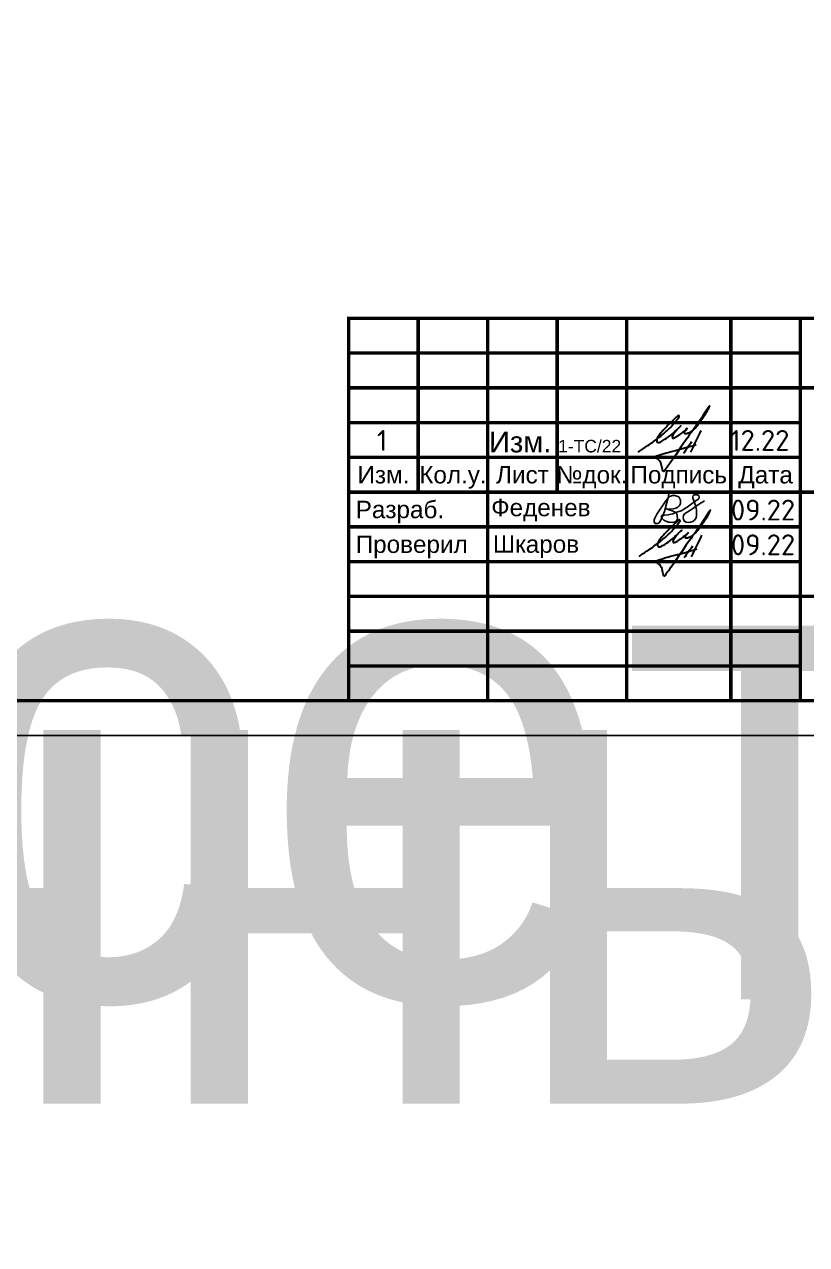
# Model space of a CAD drawing. Header units: millimetres. Extents: x 1990 to 8783, y 397 to 3825.
# Drawn here: x 3216.3 to 3328.9, y 1101.6 to 1277.1 of the extents above; entities that cross this region are included whole.
import ezdxf
from ezdxf.enums import TextEntityAlignment as Align

# ---------------------------------------------------------------- set-up
doc = ezdxf.new("R2018")
doc.units = ezdxf.units.MM
doc.layers.add('Размерный', color=4, linetype='Continuous', lineweight=30)
doc.layers.add('Размеры на чертеже', color=250, linetype='Continuous', lineweight=25)
doc.layers.add('рамка', color=7, linetype='Continuous')
doc.styles.add('-ISOCPEUR-', font='isocpeur.ttf')
doc.styles.get("Standard").update_dxf_attribs({"font": 'arial.ttf'})

# ---------------------------------------------------------------- blocks, each defined once
blk = doc.blocks.new('*U369')
blk.add_lwpolyline([(0, 123), (594, 123), (594, -297), (0, -297)], close=True)
at = {"const_width": 0.5}
blk.add_lwpolyline([(20, 118), (589, 118), (589, -292), (20, -292)], close=True, dxfattribs=at)
for points in [[(404, -292), (404, -237), (589, -237)], [(414, -237), (414, -262)], [(424, -237), (424, -292)], [(434, -237), (434, -262)], [(444, -237), (444, -292)], [(459, -237), (459, -292)], [(469, -237), (469, -292)], [(404, -242), (469, -242)], [(404, -247), (469, -247)], [(469, -247), (589, -247)], [(404, -252), (469, -252)], [(404, -257), (469, -257)], [(404, -262), (589, -262)], [(404, -267), (469, -267)], [(404, -272), (469, -272)], [(404, -277), (469, -277)], [(469, -277), (589, -277)], [(404, -282), (469, -282)], [(404, -287), (469, -287)]]:
    blk.add_lwpolyline(points, dxfattribs=at)
for s, p in [('Изм.', (409, -259.5)), ('Кол.у.', (419, -259.5)), ('Лист', (429, -259.5)), ('№док.', (439, -259.5)), ('Подпись', (451.5, -259.5)), ('Дата', (464, -259.5))]:
    blk.add_text(s, height=2.5).set_placement(p, align=Align.MIDDLE_CENTER)
for s, p in [('Разраб.', (405, -264.5)), ('Проверил', (405, -269.5))]:
    blk.add_text(s, height=2.5).set_placement(p, align=Align.MIDDLE_LEFT)
blk.add_attdef('РАЗРАБОТАЛ', text='', height=2.5).set_placement((424.5, -264.22), align=Align.MIDDLE_LEFT)
at = {"flags": 8}
for tag, height, p in [('ДАТА', 2.5, (464.07, -264.4)), ('ЛИСТ', 3, (560.39, -271.92)), ('ЛИСТОВ', 3, (577.89, -271.92))]:
    blk.add_attdef(tag, text='', height=height, dxfattribs=at).set_placement(p, align=Align.MIDDLE_CENTER)
blk.add_attdef('ПРОВЕРИЛ', (424.75, -270.73), '', height=2.5)
at = {"lineweight": 30, "flags": 104}
for tag, p in [('ТЕПЛОВЫЕ_СЕТИ', (504, -269.5)), ('ИМЯ_ЧЕРТЕЖА', (504, -284.5))]:
    blk.add_attdef(tag, text='', height=3, dxfattribs=at).set_placement(p, align=Align.MIDDLE_CENTER)
at = {"style": '-ISOCPEUR-', "flags": 8}
blk.add_attdef('ФОРМАТ', text='', height=3, dxfattribs=at).set_placement((554.97, -294.75), align=Align.MIDDLE_CENTER)
blk = doc.blocks.new('подпись')
at = {"lineweight": 30}
for points in [[(-0.82, -1.23), (-0.21, -0.8), (0.43, -0.36), (0.86, -0.08), (1.32, 0.25), (2, 0.77), (2.8, 1.4), (3.27, 1.83), (3.84, 2.36), (4.46, 3.07), (5.01, 3.73), (5.08, 3.95), (5.01, 4.03), (4.91, 4), (4.76, 3.88), (4.33, 3.49), (3.4, 2.58), (2.34, 1.43), (1.83, 0.48), (1.87, 0.23), (1.99, 0.16), (2.17, 0.16), (2.41, 0.25), (3.02, 0.6), (3.71, 1.09), (4.34, 1.62), (5.32, 2.55), (4.75, 1.98), (4.27, 1.36), (4.08, 1.05), (4.07, 0.85), (4.11, 0.78), (4.25, 0.78), (4.42, 0.84), (4.78, 1.05), (5.16, 1.3), (5.47, 1.51), (5.72, 1.73), (6.05, 1.99), (6.23, 2.18), (5.94, 1.88), (5.8, 1.63), (5.8, 1.5), (5.89, 1.44), (6.13, 1.46), (6.57, 1.6), (6.9, 1.79), (7.5, 2.39), (8.04, 3.08), (8.61, 3.92), (9.15, 4.76), (9.43, 5.33), (8, 3.26), (6.29, 0.88), (3.58, -3.07), (3.05, -3.8), (2.85, -4.05), (2.49, -2.98), (2.12, -2.39), (1.3, -1.96), (1.02, -2.03), (2.91, -1.44), (4.7, -0.96), (7.51, -0.15)], [(8.19, 1.85), (6.68, -1.27)], [(6.86, 0.23), (5.67, -1.43)]]:
    blk.add_spline(points, degree=3, dxfattribs=at)
blk = doc.blocks.new('Подпись Леха')
at = {"layer": 'рамка'}
blk.add_blockref('подпись', (2.7, 0.11), dxfattribs=at)

msp = doc.modelspace()

# ---------------------------------------------------------------- linework, layer by layer
msp.add_lwpolyline([(3309.054, 1209.505), (3308.954, 1208.984), (3308.746, 1208.126), (3308.429, 1207.045), (3307.965, 1205.885), (3307.646, 1205.414), (3307.453, 1205.315), (3307.259, 1205.29), (3307.07, 1205.315), (3306.973, 1205.426), (3306.925, 1205.61), (3306.929, 1205.818), (3307.026, 1206.08), (3307.33, 1206.639), (3308.604, 1208.553), (3309.1, 1209.127), (3309.55, 1209.321), (3309.93, 1209.313), (3310.496, 1209.15), (3310.76, 1208.678), (3310.737, 1208.29), (3310.68, 1208.027), (3310.563, 1207.843), (3310.359, 1207.658), (3310.049, 1207.503), (3309.69, 1207.401), (3309.379, 1207.343), (3309.112, 1207.353), (3308.855, 1207.362), (3308.617, 1207.474), (3308.559, 1207.491), (3308.815, 1207.381), (3309.022, 1207.291), (3309.214, 1207.223), (3309.534, 1207.132), (3309.76, 1207.025), (3309.969, 1206.926), (3310.107, 1206.83), (3310.259, 1206.56), (3310.282, 1206.31), (3310.305, 1206.062), (3310.251, 1205.818), (3310.056, 1205.599), (3309.813, 1205.49), (3309.516, 1205.459), (3309.227, 1205.474), (3308.984, 1205.487), (3308.759, 1205.591), (3308.52, 1205.701), (3308.337, 1205.786), (3308.227, 1205.888), (3308.089, 1206.017), (3308.005, 1206.228), (3308.009, 1206.419), (3308.122, 1206.482), (3308.454, 1206.516), (3308.955, 1206.568), (3309.364, 1206.653), (3309.657, 1206.714), (3309.906, 1206.824), (3310.341, 1206.98), (3310.815, 1207.142), (3311.177, 1207.313), (3311.378, 1207.455), (3311.676, 1207.666), (3312.075, 1207.948), (3312.458, 1208.219), (3312.756, 1208.43), (3313.12, 1208.688), (3313.374, 1208.868), (3313.427, 1209.112), (3313.372, 1209.315), (3313.2, 1209.425), (3312.95, 1209.44), (3312.7, 1209.409), (3312.548, 1209.316), (3312.494, 1209.135), (3312.524, 1208.935), (3312.597, 1208.714), (3312.773, 1208.318), (3312.964, 1207.77), (3313.013, 1207.506), (3313.028, 1207.188), (3313.044, 1206.452), (3312.997, 1206.115), (3312.754, 1205.794), (3312.511, 1205.582), (3312.198, 1205.488), (3311.853, 1205.441), (3311.547, 1205.48), (3311.312, 1205.629), (3311.187, 1205.888), (3311.116, 1206.185), (3311.156, 1206.467), (3311.32, 1206.687), (3312.464, 1207.423), (3312.896, 1207.729), (3313.703, 1208.253), (3314.177, 1208.562)])

# ---------------------------------------------------------------- block references
for p in [(3302.784, 1216.697), (3302.895, 1201.68)]:
    msp.add_blockref('Подпись Леха', p)
at = {"layer": 'Размеры на чертеже', "lineweight": 90}
ref = msp.add_blockref('*U369', (2237.597, 1476.353), dxfattribs=at)
lines = msp.add_mtext('Общие данные ', dxfattribs={"layer": '0', "insert": (2741.597, 1191.853), "char_height": 70, "attachment_point": 1})
ref.add_attrib('ИМЯ_ЧЕРТЕЖА', '', (2741.597, 1191.853), dxfattribs={"flags": 104}).embed_mtext(lines)
lines = msp.add_mtext('Тепловые сети', dxfattribs={"layer": '0', "insert": (2741.597, 1206.853), "char_height": 70, "attachment_point": 1})
ref.add_attrib('ТЕПЛОВЫЕ_СЕТИ', '', (2741.597, 1206.853), dxfattribs={"flags": 104}).embed_mtext(lines)
ref = msp.add_blockref('*U369', (2858.986, 1471.816), dxfattribs=at)
ref.add_attrib('РАЗРАБОТАЛ', 'Феденев', dxfattribs={"layer": '0', "height": 2.5}).set_placement((3283.487, 1207.592), align=Align.MIDDLE_LEFT)
ref.add_attrib('ПРОВЕРИЛ', 'Шкаров', (3283.735, 1201.087), dxfattribs={"layer": '0', "height": 2.5})

# ---------------------------------------------------------------- texts
at = {"layer": 'Размерный', "color": 0, "style": '-ISOCPEUR-'}
for s, p in [('1', (3267.035, 1215.75)), ('12.22', (3317.884, 1215.75)), ('09.22', (3317.994, 1205.734)), ('09.22', (3317.994, 1200.734))]:
    msp.add_text(s, height=3, dxfattribs=at).set_placement(p)
at = {"layer": 'Размерный', "color": 0}
for s, height, p in [('Изм.', 3, (3283.174, 1215.53)), ('1-ТС/22', 1.8, (3293.123, 1215.53))]:
    msp.add_text(s, height=height, dxfattribs=at).set_placement(p)

doc.saveas('drawing.dxf')
